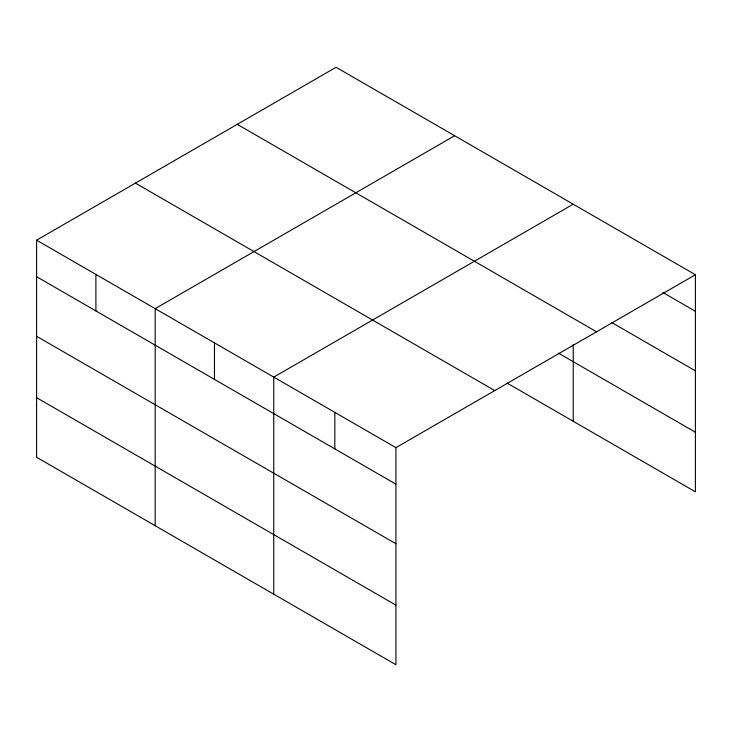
<?xml version="1.0" encoding="UTF-8"?>
<svg xmlns="http://www.w3.org/2000/svg" width="732" height="732" viewBox="0 0 732 732"><rect width="100%" height="100%" fill="white"/><g stroke="black" fill="none" stroke-linecap="round" stroke-linejoin="round"><path stroke-width="1.1" d="M395.921 543.739L395.921 447.636L36.6 240.188L36.6 457.262L395.921 664.72L395.921 543.739L36.6 336.29M36.6 240.188L336.079 67.28L695.4 274.738L695.4 491.812L507.029 383.056M454.654 135.74L155.175 308.648L155.175 525.722M573.229 204.201L273.75 377.108L273.75 594.183M395.921 447.636L695.4 274.738M662.89 292.48L695.4 311.256M611.659 322.492L695.4 370.84M237.25 124.339L596.571 331.797M558.406 353.135L695.4 432.228M135.429 183.128L494.75 390.577M36.6 276.705L395.921 484.154M36.6 397.677L395.921 605.135M573.229 344.644L573.229 421.275M334.835 412.372L334.835 448.89M214.467 342.878L214.467 379.396M95.892 274.418L95.892 310.935"/></g></svg>
